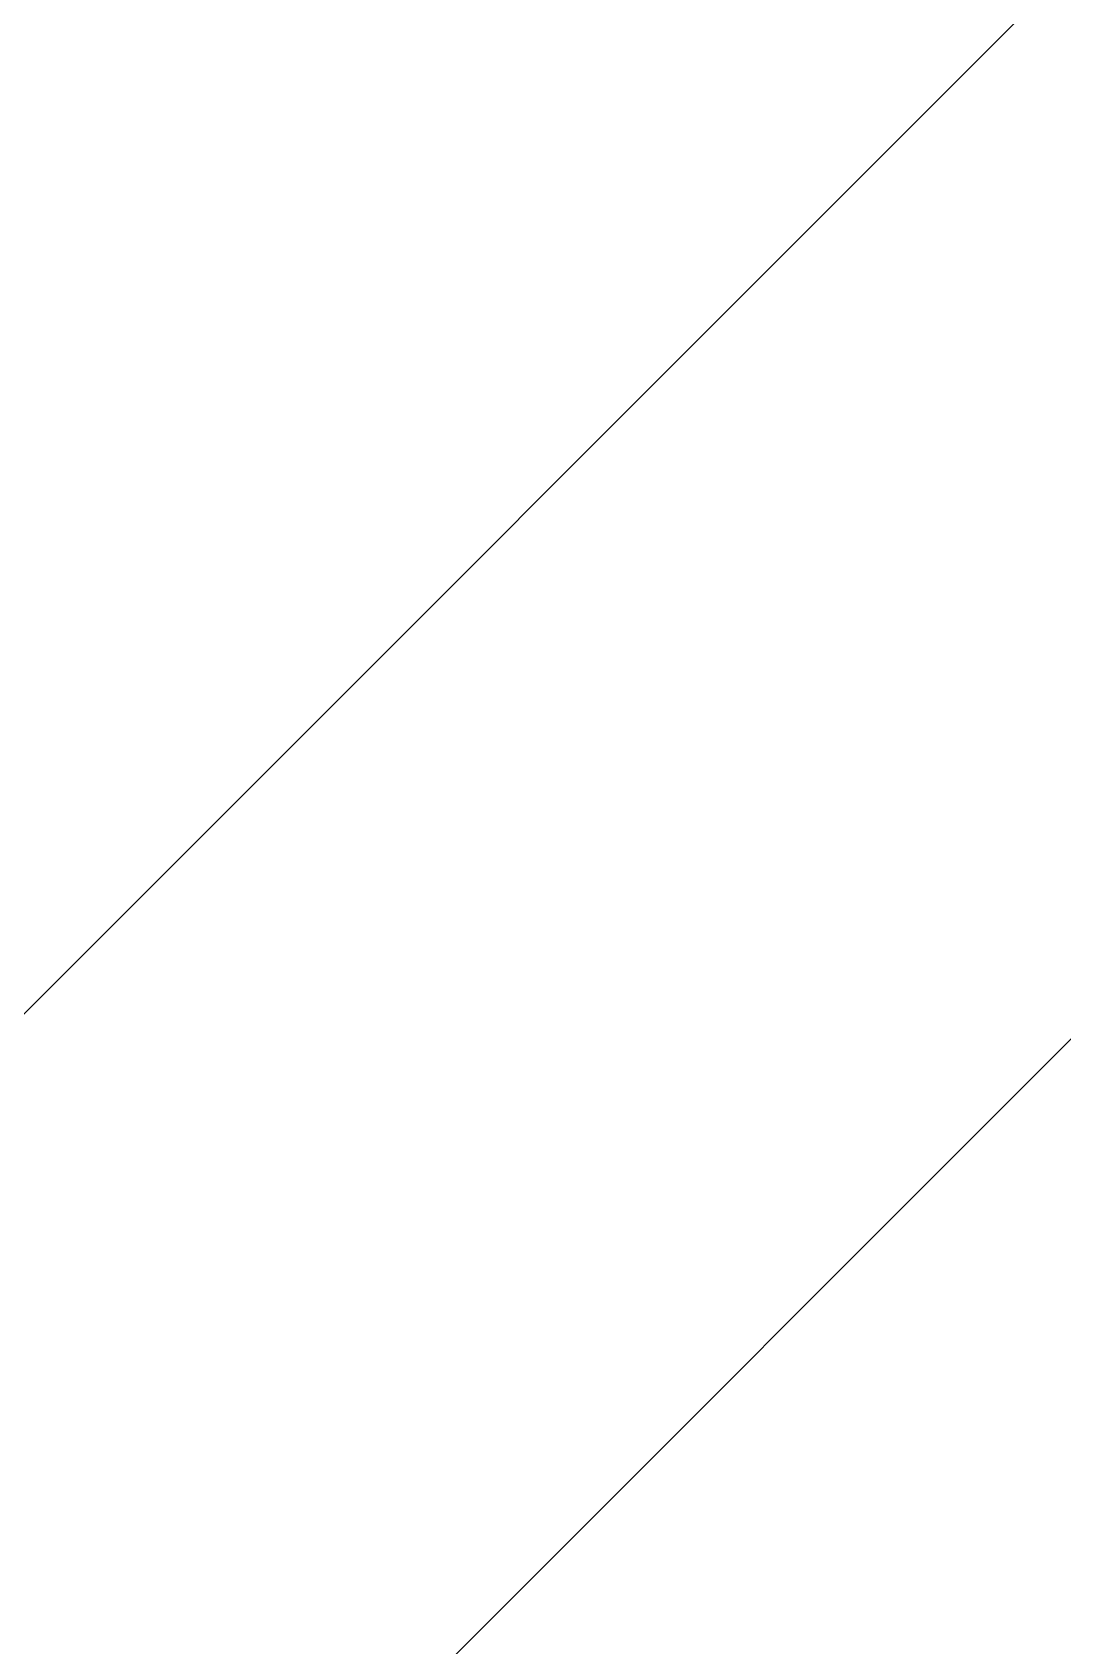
# Model space of a CAD drawing. Header units: millimetres. Extents: x 30 to 130, y 75 to 167.
# Drawn here: x 119.353 to 120.216, y 95.957 to 97.308 of the extents above; entities that cross this region are included whole.
import ezdxf

# ---------------------------------------------------------------- set-up
doc = ezdxf.new("R2010")
doc.units = ezdxf.units.MM
doc.header["$LTSCALE"] = 0.05
doc.layers.add('CCTV_Cobertura', color=2, linetype='Continuous')

msp = doc.modelspace()

# ---------------------------------------------------------------- hatches: boundary and pattern name
at = {"layer": 'CCTV_Cobertura', "true_color": 0x636466, "transparency": 33554687}
h = msp.add_hatch(dxfattribs=at)
h.set_pattern_fill('ANSI31', color=251, scale=0.2)
h.set_pattern_definition([(45, (-3037.0573, -1545.84536), (-0.44901281, 0.44901281), [])])
h.paths.add_polyline_path([(120.4674, 122.0449, -0.022253), (116.9114, 122.1827), (116.9114, 109.6429), (116.9114, 109.5551), (117.3297, 109.4101), (120.4674, 109.4101), (120.4674, 110.0422)])
h.paths.add_polyline_path([(116.9114, 122.1827, -0.001957), (116.5994, 122.21), (116.5994, 109.6429), (116.8314, 109.6429), (116.9114, 109.6429)])
h.paths.add_polyline_path([(116.5994, 122.21, -0.012587), (114.5994, 122.4435), (114.5994, 109.4101), (116.5994, 109.4101), (116.5994, 109.5629), (116.5994, 109.6429)])
h.paths.add_polyline_path([(116.5994, 109.4101), (116.5568, 109.4101), (114.5994, 109.4101), (114.5994, 106.7048), (116.5994, 106.7048)], flags=17)
h.paths.add_polyline_path([(120.4674, 109.4101), (117.3297, 109.4101), (116.9114, 109.5551), (116.9114, 109.6429), (116.8314, 109.6429), (116.5994, 109.6429), (116.5994, 109.5629), (116.5994, 109.4101), (116.5994, 106.7048), (114.5994, 106.7048), (114.5994, 95.6465), (120.2367, 90.5707), (120.4674, 97.1767)])
h.paths.add_polyline_path([(116.7913, 109.4101), (116.7713, 109.4101, 0.991192)], flags=16)
h.paths.add_polyline_path([(116.8214, 106.7876), (116.7554, 106.7876), (116.7554, 106.7048), (116.7713, 106.7048, -0.995583), (116.7913, 106.7047, -1.004437), (116.7713, 106.7048), (116.7554, 106.7048), (116.7554, 106.622), (116.8314, 106.622), (116.8314, 106.632), (116.9114, 106.632), (116.9114, 106.472), (116.8314, 106.472), (116.5994, 106.472), (116.5994, 106.552), (116.7554, 106.552), (116.7554, 106.7048), (116.7554, 106.7876), (116.6894, 106.7876), (116.6894, 109.3273), (116.8214, 109.3273)], flags=16)
h.paths.add_polyline_path([(116.7954, 106.7876), (116.7154, 106.7876), (116.7154, 109.2943), (116.7954, 109.2943)], flags=0)
h.paths.add_polyline_path([(114.5994, 122.4435, -0.081301), (102.2678, 126.3075, 0.043203), (96.3939, 122.688), (92.8965, 115.1879), (114.5994, 95.6465)])

doc.saveas('drawing.dxf')
